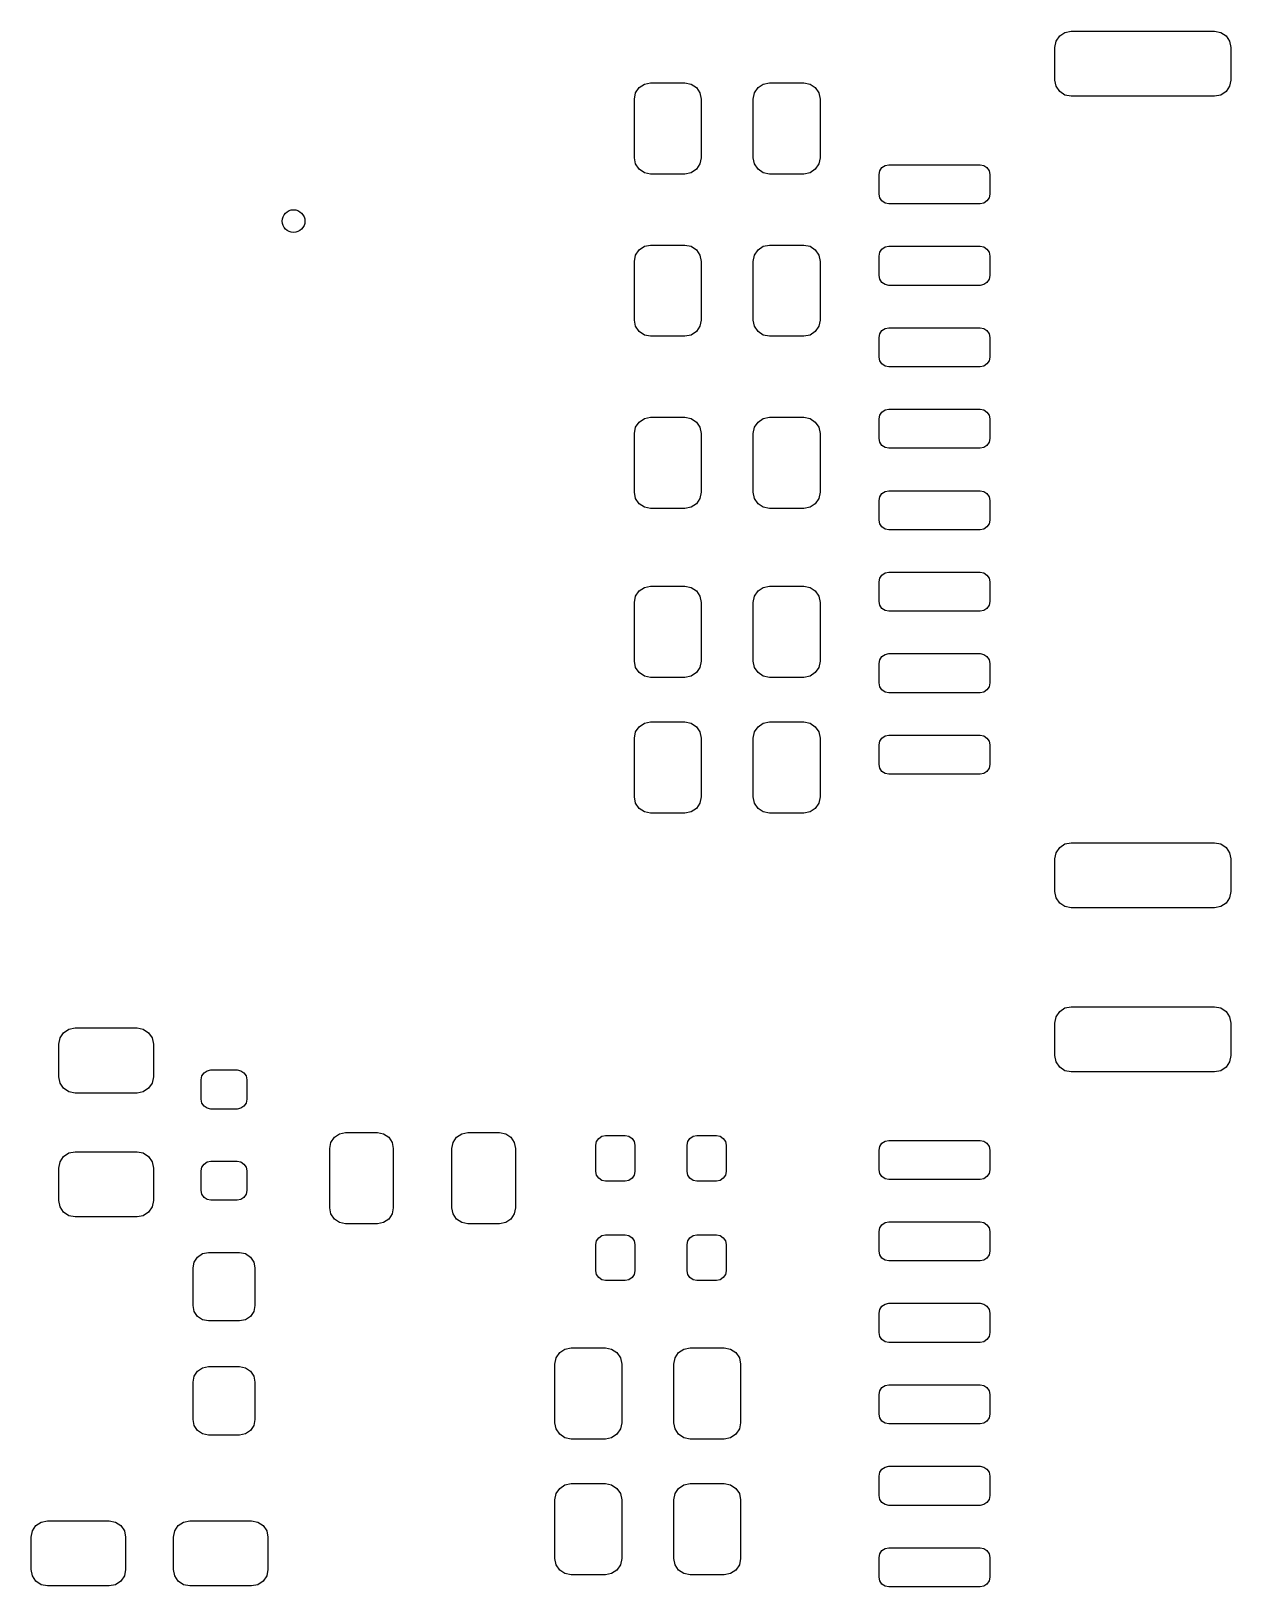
# Model space of a CAD drawing. Extents: x 3.96 to 7.45, y -4.81 to -2.98.
# Drawn here: x 6.73 to 7.455, y -3.922 to -2.983 of the extents above; entities that cross this region are included whole.
import ezdxf

# ---------------------------------------------------------------- set-up
doc = ezdxf.new("R2010")
doc.units = 0
doc.header["$MEASUREMENT"] = 0
doc.layers.add('BLACK', color=7, linetype='CONTINUOUS')

msp = doc.modelspace()

# ---------------------------------------------------------------- linework, layer by layer
at = {"layer": 'BLACK', "linetype": 'CONTINUOUS'}
for p, q in [((7.34942, -2.98883), (7.35156, -2.98564)), ((7.35156, -2.98564), (7.35475, -2.9835)), ((7.35475, -2.9835), (7.35852, -2.98275)), ((7.35852, -2.98275), (7.44513, -2.98275)), ((7.44513, -2.98275), (7.4489, -2.9835)), ((7.4489, -2.9835), (7.45209, -2.98564)), ((7.45209, -2.98564), (7.45422, -2.98883)), ((7.34867, -2.9926), (7.34942, -2.98883)), ((7.34867, -3.01228), (7.34867, -2.9926)), ((7.45422, -2.98883), (7.45497, -2.9926)), ((7.45497, -2.9926), (7.45497, -3.01228)), ((7.09746, -3.01684), (7.10065, -3.01471)), ((7.10065, -3.01471), (7.10441, -3.01396)), ((7.10441, -3.01396), (7.12508, -3.01396)), ((7.12508, -3.01396), (7.12885, -3.01471)), ((7.12885, -3.01471), (7.13204, -3.01684)), ((7.16931, -3.01684), (7.1725, -3.01471)), ((7.1725, -3.01471), (7.17627, -3.01396)), ((7.17627, -3.01396), (7.19693, -3.01396)), ((7.19693, -3.01396), (7.2007, -3.01471)), ((7.2007, -3.01471), (7.20389, -3.01684)), ((7.34942, -3.01605), (7.34867, -3.01228)), ((7.35156, -3.01924), (7.34942, -3.01605)), ((7.45422, -3.01605), (7.45209, -3.01924)), ((7.45497, -3.01228), (7.45422, -3.01605)), ((7.09457, -3.0238), (7.09532, -3.02003)), ((7.09457, -3.05923), (7.09457, -3.0238)), ((7.09532, -3.02003), (7.09746, -3.01684)), ((7.13204, -3.01684), (7.13418, -3.02003)), ((7.13418, -3.02003), (7.13493, -3.0238)), ((7.13493, -3.0238), (7.13493, -3.05923)), ((7.16642, -3.0238), (7.16717, -3.02003)), ((7.16642, -3.05923), (7.16642, -3.0238)), ((7.16717, -3.02003), (7.16931, -3.01684)), ((7.20389, -3.01684), (7.20603, -3.02003)), ((7.20603, -3.02003), (7.20678, -3.0238)), ((7.20678, -3.0238), (7.20678, -3.05923)), ((7.35475, -3.02137), (7.35156, -3.01924)), ((7.35852, -3.02212), (7.35475, -3.02137)), ((7.44513, -3.02212), (7.35852, -3.02212)), ((7.4489, -3.02137), (7.44513, -3.02212)), ((7.45209, -3.01924), (7.4489, -3.02137)), ((7.09532, -3.063), (7.09457, -3.05923)), ((7.09746, -3.06619), (7.09532, -3.063)), ((7.13418, -3.063), (7.13204, -3.06619)), ((7.13493, -3.05923), (7.13418, -3.063)), ((7.16717, -3.063), (7.16642, -3.05923)), ((7.16931, -3.06619), (7.16717, -3.063)), ((7.20603, -3.063), (7.20389, -3.06619)), ((7.20678, -3.05923), (7.20603, -3.063)), ((7.10065, -3.06833), (7.09746, -3.06619)), ((7.10441, -3.06908), (7.10065, -3.06833)), ((7.12508, -3.06908), (7.10441, -3.06908)), ((7.12885, -3.06833), (7.12508, -3.06908)), ((7.13204, -3.06619), (7.12885, -3.06833)), ((7.1725, -3.06833), (7.16931, -3.06619)), ((7.17627, -3.06908), (7.1725, -3.06833)), ((7.19693, -3.06908), (7.17627, -3.06908)), ((7.2007, -3.06833), (7.19693, -3.06908)), ((7.20389, -3.06619), (7.2007, -3.06833)), ((7.24238, -3.06937), (7.24283, -3.06711)), ((7.24238, -3.08118), (7.24238, -3.06937)), ((7.24283, -3.06711), (7.24411, -3.06519)), ((7.24411, -3.06519), (7.24602, -3.06391)), ((7.24602, -3.06391), (7.24828, -3.06346)), ((7.24828, -3.06346), (7.3034, -3.06346)), ((7.3034, -3.06346), (7.30566, -3.06391)), ((7.30566, -3.06391), (7.30758, -3.06519)), ((7.30758, -3.06519), (7.30886, -3.06711)), ((7.30886, -3.06711), (7.3093, -3.06937)), ((7.3093, -3.06937), (7.3093, -3.08118)), ((7.24283, -3.08344), (7.24238, -3.08118)), ((7.3093, -3.08118), (7.30886, -3.08344)), ((7.24411, -3.08535), (7.24283, -3.08344)), ((7.24602, -3.08663), (7.24411, -3.08535)), ((7.24828, -3.08708), (7.24602, -3.08663)), ((7.3034, -3.08708), (7.24828, -3.08708)), ((7.30566, -3.08663), (7.3034, -3.08708)), ((7.30758, -3.08535), (7.30566, -3.08663)), ((7.30886, -3.08344), (7.30758, -3.08535)), ((7.09457, -3.1218), (7.09532, -3.11803)), ((7.09532, -3.11803), (7.09746, -3.11484)), ((7.09746, -3.11484), (7.10065, -3.11271)), ((7.10065, -3.11271), (7.10441, -3.11196)), ((7.10441, -3.11196), (7.12508, -3.11196)), ((7.12508, -3.11196), (7.12885, -3.11271)), ((7.12885, -3.11271), (7.13204, -3.11484)), ((7.13204, -3.11484), (7.13418, -3.11803)), ((7.13418, -3.11803), (7.13493, -3.1218)), ((7.16642, -3.1218), (7.16717, -3.11803)), ((7.16717, -3.11803), (7.16931, -3.11484)), ((7.16931, -3.11484), (7.1725, -3.11271)), ((7.1725, -3.11271), (7.17627, -3.11196)), ((7.17627, -3.11196), (7.19693, -3.11196)), ((7.19693, -3.11196), (7.2007, -3.11271)), ((7.2007, -3.11271), (7.20389, -3.11484)), ((7.20389, -3.11484), (7.20603, -3.11803)), ((7.20603, -3.11803), (7.20678, -3.1218)), ((7.24238, -3.11858), (7.24283, -3.11632)), ((7.24238, -3.13039), (7.24238, -3.11858)), ((7.24283, -3.11632), (7.24411, -3.1144)), ((7.24411, -3.1144), (7.24602, -3.11312)), ((7.24602, -3.11312), (7.24828, -3.11267)), ((7.24828, -3.11267), (7.3034, -3.11267)), ((7.3034, -3.11267), (7.30566, -3.11312)), ((7.30566, -3.11312), (7.30758, -3.1144)), ((7.30758, -3.1144), (7.30886, -3.11632)), ((7.30886, -3.11632), (7.3093, -3.11858)), ((7.3093, -3.11858), (7.3093, -3.13039)), ((7.09457, -3.15723), (7.09457, -3.1218)), ((7.13493, -3.1218), (7.13493, -3.15723)), ((7.16642, -3.15723), (7.16642, -3.1218)), ((7.20678, -3.1218), (7.20678, -3.15723)), ((7.24283, -3.13265), (7.24238, -3.13039)), ((7.24411, -3.13457), (7.24283, -3.13265)), ((7.24602, -3.13585), (7.24411, -3.13457)), ((7.24828, -3.1363), (7.24602, -3.13585)), ((7.3034, -3.1363), (7.24828, -3.1363)), ((7.30566, -3.13585), (7.3034, -3.1363)), ((7.30758, -3.13457), (7.30566, -3.13585)), ((7.30886, -3.13265), (7.30758, -3.13457)), ((7.3093, -3.13039), (7.30886, -3.13265)), ((7.09532, -3.161), (7.09457, -3.15723)), ((7.09746, -3.16419), (7.09532, -3.161)), ((7.10065, -3.16633), (7.09746, -3.16419)), ((7.10441, -3.16708), (7.10065, -3.16633)), ((7.12885, -3.16633), (7.12508, -3.16708)), ((7.13204, -3.16419), (7.12885, -3.16633)), ((7.13418, -3.161), (7.13204, -3.16419)), ((7.13493, -3.15723), (7.13418, -3.161)), ((7.16717, -3.161), (7.16642, -3.15723)), ((7.16931, -3.16419), (7.16717, -3.161)), ((7.1725, -3.16633), (7.16931, -3.16419)), ((7.17627, -3.16708), (7.1725, -3.16633)), ((7.2007, -3.16633), (7.19693, -3.16708)), ((7.20389, -3.16419), (7.2007, -3.16633)), ((7.20603, -3.161), (7.20389, -3.16419)), ((7.20678, -3.15723), (7.20603, -3.161)), ((7.24238, -3.16779), (7.24283, -3.16553)), ((7.24283, -3.16553), (7.24411, -3.16362)), ((7.24411, -3.16362), (7.24602, -3.16234)), ((7.24602, -3.16234), (7.24828, -3.16189)), ((7.24828, -3.16189), (7.3034, -3.16189)), ((7.3034, -3.16189), (7.30566, -3.16234)), ((7.30566, -3.16234), (7.30758, -3.16362)), ((7.30758, -3.16362), (7.30886, -3.16553)), ((7.30886, -3.16553), (7.3093, -3.16779)), ((7.12508, -3.16708), (7.10441, -3.16708)), ((7.19693, -3.16708), (7.17627, -3.16708)), ((7.24238, -3.1796), (7.24238, -3.16779)), ((7.3093, -3.16779), (7.3093, -3.1796)), ((7.24283, -3.18186), (7.24238, -3.1796)), ((7.24411, -3.18378), (7.24283, -3.18186)), ((7.24602, -3.18506), (7.24411, -3.18378)), ((7.24828, -3.18551), (7.24602, -3.18506)), ((7.30566, -3.18506), (7.3034, -3.18551)), ((7.30758, -3.18378), (7.30566, -3.18506)), ((7.30886, -3.18186), (7.30758, -3.18378)), ((7.3093, -3.1796), (7.30886, -3.18186)), ((7.3034, -3.18551), (7.24828, -3.18551)), ((7.24283, -3.21475), (7.24411, -3.21283)), ((7.24411, -3.21283), (7.24602, -3.21155)), ((7.24602, -3.21155), (7.24828, -3.2111)), ((7.24828, -3.2111), (7.3034, -3.2111)), ((7.3034, -3.2111), (7.30566, -3.21155)), ((7.30566, -3.21155), (7.30758, -3.21283)), ((7.30758, -3.21283), (7.30886, -3.21475)), ((7.09457, -3.2258), (7.09532, -3.22203)), ((7.09532, -3.22203), (7.09746, -3.21884)), ((7.09746, -3.21884), (7.10065, -3.21671)), ((7.10065, -3.21671), (7.10441, -3.21596)), ((7.10441, -3.21596), (7.12508, -3.21596)), ((7.12508, -3.21596), (7.12885, -3.21671)), ((7.12885, -3.21671), (7.13204, -3.21884)), ((7.13204, -3.21884), (7.13418, -3.22203)), ((7.13418, -3.22203), (7.13493, -3.2258)), ((7.16642, -3.2258), (7.16717, -3.22203)), ((7.16717, -3.22203), (7.16931, -3.21884)), ((7.16931, -3.21884), (7.1725, -3.21671)), ((7.1725, -3.21671), (7.17627, -3.21596)), ((7.17627, -3.21596), (7.19693, -3.21596)), ((7.19693, -3.21596), (7.2007, -3.21671)), ((7.2007, -3.21671), (7.20389, -3.21884)), ((7.20389, -3.21884), (7.20603, -3.22203)), ((7.20603, -3.22203), (7.20678, -3.2258)), ((7.24238, -3.217), (7.24283, -3.21475)), ((7.24238, -3.22882), (7.24238, -3.217)), ((7.30886, -3.21475), (7.3093, -3.217)), ((7.3093, -3.217), (7.3093, -3.22882)), ((7.09457, -3.26123), (7.09457, -3.2258)), ((7.13493, -3.2258), (7.13493, -3.26123)), ((7.16642, -3.26123), (7.16642, -3.2258)), ((7.20678, -3.2258), (7.20678, -3.26123)), ((7.24283, -3.23108), (7.24238, -3.22882)), ((7.24411, -3.23299), (7.24283, -3.23108)), ((7.30886, -3.23108), (7.30758, -3.23299)), ((7.3093, -3.22882), (7.30886, -3.23108)), ((7.24602, -3.23427), (7.24411, -3.23299)), ((7.24828, -3.23472), (7.24602, -3.23427)), ((7.3034, -3.23472), (7.24828, -3.23472)), ((7.30566, -3.23427), (7.3034, -3.23472)), ((7.30758, -3.23299), (7.30566, -3.23427)), ((7.24602, -3.26076), (7.24828, -3.26031)), ((7.24828, -3.26031), (7.3034, -3.26031)), ((7.3034, -3.26031), (7.30566, -3.26076)), ((7.09532, -3.265), (7.09457, -3.26123)), ((7.09746, -3.26819), (7.09532, -3.265)), ((7.10065, -3.27033), (7.09746, -3.26819)), ((7.13204, -3.26819), (7.12885, -3.27033)), ((7.13418, -3.265), (7.13204, -3.26819)), ((7.13493, -3.26123), (7.13418, -3.265)), ((7.16717, -3.265), (7.16642, -3.26123)), ((7.16931, -3.26819), (7.16717, -3.265)), ((7.1725, -3.27033), (7.16931, -3.26819)), ((7.20389, -3.26819), (7.2007, -3.27033)), ((7.20603, -3.265), (7.20389, -3.26819)), ((7.20678, -3.26123), (7.20603, -3.265)), ((7.24238, -3.26622), (7.24283, -3.26396)), ((7.24238, -3.27803), (7.24238, -3.26622)), ((7.24283, -3.26396), (7.24411, -3.26204)), ((7.24411, -3.26204), (7.24602, -3.26076)), ((7.30566, -3.26076), (7.30758, -3.26204)), ((7.30758, -3.26204), (7.30886, -3.26396)), ((7.30886, -3.26396), (7.3093, -3.26622)), ((7.3093, -3.26622), (7.3093, -3.27803)), ((7.10441, -3.27108), (7.10065, -3.27033)), ((7.12508, -3.27108), (7.10441, -3.27108)), ((7.12885, -3.27033), (7.12508, -3.27108)), ((7.17627, -3.27108), (7.1725, -3.27033)), ((7.19693, -3.27108), (7.17627, -3.27108)), ((7.2007, -3.27033), (7.19693, -3.27108)), ((7.24283, -3.28029), (7.24238, -3.27803)), ((7.3093, -3.27803), (7.30886, -3.28029)), ((7.24411, -3.2822), (7.24283, -3.28029)), ((7.24602, -3.28348), (7.24411, -3.2822)), ((7.24828, -3.28393), (7.24602, -3.28348)), ((7.3034, -3.28393), (7.24828, -3.28393)), ((7.30566, -3.28348), (7.3034, -3.28393)), ((7.30758, -3.2822), (7.30566, -3.28348)), ((7.30886, -3.28029), (7.30758, -3.2822)), ((7.24238, -3.31543), (7.24283, -3.31317)), ((7.24238, -3.32724), (7.24238, -3.31543)), ((7.24283, -3.31317), (7.24411, -3.31125)), ((7.24411, -3.31125), (7.24602, -3.30997)), ((7.24602, -3.30997), (7.24828, -3.30952)), ((7.24828, -3.30952), (7.3034, -3.30952)), ((7.3034, -3.30952), (7.30566, -3.30997)), ((7.30566, -3.30997), (7.30758, -3.31125)), ((7.30758, -3.31125), (7.30886, -3.31317)), ((7.30886, -3.31317), (7.3093, -3.31543)), ((7.3093, -3.31543), (7.3093, -3.32724)), ((7.09457, -3.3278), (7.09532, -3.32403)), ((7.09532, -3.32403), (7.09746, -3.32084)), ((7.09746, -3.32084), (7.10065, -3.31871)), ((7.10065, -3.31871), (7.10441, -3.31796)), ((7.10441, -3.31796), (7.12508, -3.31796)), ((7.12508, -3.31796), (7.12885, -3.31871)), ((7.12885, -3.31871), (7.13204, -3.32084)), ((7.13204, -3.32084), (7.13418, -3.32403)), ((7.13418, -3.32403), (7.13493, -3.3278)), ((7.16642, -3.3278), (7.16717, -3.32403)), ((7.16717, -3.32403), (7.16931, -3.32084)), ((7.16931, -3.32084), (7.1725, -3.31871)), ((7.1725, -3.31871), (7.17627, -3.31796)), ((7.17627, -3.31796), (7.19693, -3.31796)), ((7.19693, -3.31796), (7.2007, -3.31871)), ((7.2007, -3.31871), (7.20389, -3.32084)), ((7.20389, -3.32084), (7.20603, -3.32403)), ((7.20603, -3.32403), (7.20678, -3.3278)), ((7.09457, -3.36323), (7.09457, -3.3278)), ((7.13493, -3.3278), (7.13493, -3.36323)), ((7.16642, -3.36323), (7.16642, -3.3278)), ((7.20678, -3.3278), (7.20678, -3.36323)), ((7.24283, -3.3295), (7.24238, -3.32724)), ((7.24411, -3.33142), (7.24283, -3.3295)), ((7.24602, -3.3327), (7.24411, -3.33142)), ((7.24828, -3.33315), (7.24602, -3.3327)), ((7.3034, -3.33315), (7.24828, -3.33315)), ((7.30566, -3.3327), (7.3034, -3.33315)), ((7.30758, -3.33142), (7.30566, -3.3327)), ((7.30886, -3.3295), (7.30758, -3.33142)), ((7.3093, -3.32724), (7.30886, -3.3295)), ((7.09532, -3.367), (7.09457, -3.36323)), ((7.13493, -3.36323), (7.13418, -3.367)), ((7.16717, -3.367), (7.16642, -3.36323)), ((7.20678, -3.36323), (7.20603, -3.367)), ((7.24238, -3.36464), (7.24283, -3.36238)), ((7.24283, -3.36238), (7.24411, -3.36047)), ((7.24411, -3.36047), (7.24602, -3.35919)), ((7.24602, -3.35919), (7.24828, -3.35874)), ((7.24828, -3.35874), (7.3034, -3.35874)), ((7.3034, -3.35874), (7.30566, -3.35919)), ((7.30566, -3.35919), (7.30758, -3.36047)), ((7.30758, -3.36047), (7.30886, -3.36238)), ((7.30886, -3.36238), (7.3093, -3.36464)), ((7.09746, -3.37019), (7.09532, -3.367)), ((7.10065, -3.37233), (7.09746, -3.37019)), ((7.10441, -3.37308), (7.10065, -3.37233)), ((7.12508, -3.37308), (7.10441, -3.37308)), ((7.12885, -3.37233), (7.12508, -3.37308)), ((7.13204, -3.37019), (7.12885, -3.37233)), ((7.13418, -3.367), (7.13204, -3.37019)), ((7.16931, -3.37019), (7.16717, -3.367)), ((7.1725, -3.37233), (7.16931, -3.37019)), ((7.17627, -3.37308), (7.1725, -3.37233)), ((7.19693, -3.37308), (7.17627, -3.37308)), ((7.2007, -3.37233), (7.19693, -3.37308)), ((7.20389, -3.37019), (7.2007, -3.37233)), ((7.20603, -3.367), (7.20389, -3.37019)), ((7.24238, -3.37645), (7.24238, -3.36464)), ((7.3093, -3.36464), (7.3093, -3.37645)), ((7.24283, -3.37871), (7.24238, -3.37645)), ((7.24411, -3.38063), (7.24283, -3.37871)), ((7.24602, -3.38191), (7.24411, -3.38063)), ((7.24828, -3.38236), (7.24602, -3.38191)), ((7.3034, -3.38236), (7.24828, -3.38236)), ((7.30566, -3.38191), (7.3034, -3.38236)), ((7.30758, -3.38063), (7.30566, -3.38191)), ((7.30886, -3.37871), (7.30758, -3.38063)), ((7.3093, -3.37645), (7.30886, -3.37871)), ((7.09746, -3.40284), (7.10065, -3.40071)), ((7.10065, -3.40071), (7.10441, -3.39996)), ((7.10441, -3.39996), (7.12508, -3.39996)), ((7.12508, -3.39996), (7.12885, -3.40071)), ((7.12885, -3.40071), (7.13204, -3.40284)), ((7.16931, -3.40284), (7.1725, -3.40071)), ((7.1725, -3.40071), (7.17627, -3.39996)), ((7.17627, -3.39996), (7.19693, -3.39996)), ((7.19693, -3.39996), (7.2007, -3.40071)), ((7.2007, -3.40071), (7.20389, -3.40284)), ((7.09457, -3.4098), (7.09532, -3.40603)), ((7.09457, -3.44523), (7.09457, -3.4098)), ((7.09532, -3.40603), (7.09746, -3.40284)), ((7.13204, -3.40284), (7.13418, -3.40603)), ((7.13418, -3.40603), (7.13493, -3.4098)), ((7.13493, -3.4098), (7.13493, -3.44523)), ((7.16642, -3.4098), (7.16717, -3.40603)), ((7.16642, -3.44523), (7.16642, -3.4098)), ((7.16717, -3.40603), (7.16931, -3.40284)), ((7.20389, -3.40284), (7.20603, -3.40603)), ((7.20603, -3.40603), (7.20678, -3.4098)), ((7.20678, -3.4098), (7.20678, -3.44523)), ((7.24283, -3.4116), (7.24411, -3.40968)), ((7.24411, -3.40968), (7.24602, -3.4084)), ((7.24602, -3.4084), (7.24828, -3.40795)), ((7.24828, -3.40795), (7.3034, -3.40795)), ((7.3034, -3.40795), (7.30566, -3.4084)), ((7.30566, -3.4084), (7.30758, -3.40968)), ((7.30758, -3.40968), (7.30886, -3.4116)), ((7.24238, -3.41386), (7.24283, -3.4116)), ((7.24238, -3.42567), (7.24238, -3.41386)), ((7.30886, -3.4116), (7.3093, -3.41386)), ((7.3093, -3.41386), (7.3093, -3.42567)), ((7.24283, -3.42793), (7.24238, -3.42567)), ((7.24411, -3.42984), (7.24283, -3.42793)), ((7.30886, -3.42793), (7.30758, -3.42984)), ((7.3093, -3.42567), (7.30886, -3.42793)), ((7.24602, -3.43112), (7.24411, -3.42984)), ((7.24828, -3.43157), (7.24602, -3.43112)), ((7.3034, -3.43157), (7.24828, -3.43157)), ((7.30566, -3.43112), (7.3034, -3.43157)), ((7.30758, -3.42984), (7.30566, -3.43112)), ((7.09532, -3.449), (7.09457, -3.44523)), ((7.13493, -3.44523), (7.13418, -3.449)), ((7.16717, -3.449), (7.16642, -3.44523)), ((7.20678, -3.44523), (7.20603, -3.449)), ((7.09746, -3.45219), (7.09532, -3.449)), ((7.10065, -3.45433), (7.09746, -3.45219)), ((7.10441, -3.45508), (7.10065, -3.45433)), ((7.12508, -3.45508), (7.10441, -3.45508)), ((7.12885, -3.45433), (7.12508, -3.45508)), ((7.13204, -3.45219), (7.12885, -3.45433)), ((7.13418, -3.449), (7.13204, -3.45219)), ((7.16931, -3.45219), (7.16717, -3.449)), ((7.1725, -3.45433), (7.16931, -3.45219)), ((7.17627, -3.45508), (7.1725, -3.45433)), ((7.19693, -3.45508), (7.17627, -3.45508)), ((7.2007, -3.45433), (7.19693, -3.45508)), ((7.20389, -3.45219), (7.2007, -3.45433)), ((7.20603, -3.449), (7.20389, -3.45219)), ((7.34942, -3.47899), (7.35156, -3.47579)), ((7.35156, -3.47579), (7.35475, -3.47366)), ((7.35475, -3.47366), (7.35852, -3.47291)), ((7.35852, -3.47291), (7.44513, -3.47291)), ((7.44513, -3.47291), (7.4489, -3.47366)), ((7.4489, -3.47366), (7.45209, -3.47579)), ((7.45209, -3.47579), (7.45422, -3.47899)), ((7.34867, -3.48275), (7.34942, -3.47899)), ((7.34867, -3.50244), (7.34867, -3.48275)), ((7.45422, -3.47899), (7.45497, -3.48275)), ((7.45497, -3.48275), (7.45497, -3.50244)), ((7.34942, -3.5062), (7.34867, -3.50244)), ((7.45497, -3.50244), (7.45422, -3.5062)), ((7.35156, -3.5094), (7.34942, -3.5062)), ((7.35475, -3.51153), (7.35156, -3.5094)), ((7.35852, -3.51228), (7.35475, -3.51153)), ((7.44513, -3.51228), (7.35852, -3.51228)), ((7.4489, -3.51153), (7.44513, -3.51228)), ((7.45209, -3.5094), (7.4489, -3.51153)), ((7.45422, -3.5062), (7.45209, -3.5094)), ((7.34867, -3.58181), (7.34942, -3.57804)), ((7.34942, -3.57804), (7.35156, -3.57485)), ((7.35156, -3.57485), (7.35475, -3.57271)), ((7.35475, -3.57271), (7.35852, -3.57197)), ((7.35852, -3.57197), (7.44513, -3.57197)), ((7.44513, -3.57197), (7.4489, -3.57271)), ((7.4489, -3.57271), (7.45209, -3.57485)), ((7.45209, -3.57485), (7.45422, -3.57804)), ((7.45422, -3.57804), (7.45497, -3.58181)), ((6.74765, -3.59084), (6.74979, -3.58764)), ((6.74979, -3.58764), (6.75298, -3.58551)), ((6.75298, -3.58551), (6.75675, -3.58476)), ((6.75675, -3.58476), (6.79415, -3.58476)), ((6.79415, -3.58476), (6.79791, -3.58551)), ((6.79791, -3.58551), (6.80111, -3.58764)), ((6.80111, -3.58764), (6.80324, -3.59084)), ((7.34867, -3.60149), (7.34867, -3.58181)), ((7.45497, -3.58181), (7.45497, -3.60149)), ((6.7469, -3.5946), (6.74765, -3.59084)), ((6.7469, -3.61429), (6.7469, -3.5946)), ((6.80324, -3.59084), (6.80399, -3.5946)), ((6.80399, -3.5946), (6.80399, -3.61429)), ((7.34942, -3.60526), (7.34867, -3.60149)), ((7.35156, -3.60845), (7.34942, -3.60526)), ((7.45422, -3.60526), (7.45209, -3.60845)), ((7.45497, -3.60149), (7.45422, -3.60526)), ((6.74765, -3.61806), (6.7469, -3.61429)), ((6.80399, -3.61429), (6.80324, -3.61806)), ((6.8329, -3.61605), (6.83334, -3.61379)), ((6.8329, -3.62786), (6.8329, -3.61605)), ((6.83334, -3.61379), (6.83462, -3.61188)), ((6.83462, -3.61188), (6.83654, -3.6106)), ((6.83654, -3.6106), (6.8388, -3.61015)), ((6.8388, -3.61015), (6.85455, -3.61015)), ((6.85455, -3.61015), (6.85681, -3.6106)), ((6.85681, -3.6106), (6.85872, -3.61188)), ((6.85872, -3.61188), (6.86, -3.61379)), ((6.86, -3.61379), (6.86045, -3.61605)), ((6.86045, -3.61605), (6.86045, -3.62786)), ((7.35475, -3.61059), (7.35156, -3.60845)), ((7.35852, -3.61134), (7.35475, -3.61059)), ((7.44513, -3.61134), (7.35852, -3.61134)), ((7.4489, -3.61059), (7.44513, -3.61134)), ((7.45209, -3.60845), (7.4489, -3.61059)), ((6.74979, -3.62125), (6.74765, -3.61806)), ((6.75298, -3.62338), (6.74979, -3.62125)), ((6.75675, -3.62413), (6.75298, -3.62338)), ((6.79415, -3.62413), (6.75675, -3.62413)), ((6.79791, -3.62338), (6.79415, -3.62413)), ((6.80111, -3.62125), (6.79791, -3.62338)), ((6.80324, -3.61806), (6.80111, -3.62125)), ((6.83334, -3.63012), (6.8329, -3.62786)), ((6.83462, -3.63204), (6.83334, -3.63012)), ((6.83654, -3.63332), (6.83462, -3.63204)), ((6.8388, -3.63377), (6.83654, -3.63332)), ((6.85455, -3.63377), (6.8388, -3.63377)), ((6.85681, -3.63332), (6.85455, -3.63377)), ((6.85872, -3.63204), (6.85681, -3.63332)), ((6.86, -3.63012), (6.85872, -3.63204)), ((6.86045, -3.62786), (6.86, -3.63012)), ((6.91057, -3.65755), (6.9113, -3.65388)), ((6.9113, -3.65388), (6.91338, -3.65077)), ((6.91338, -3.65077), (6.9165, -3.64869)), ((6.9165, -3.64869), (6.92017, -3.64796)), ((6.92017, -3.64796), (6.93936, -3.64796)), ((6.93936, -3.64796), (6.94303, -3.64869)), ((6.94303, -3.64869), (6.94615, -3.65077)), ((6.94615, -3.65077), (6.94823, -3.65388)), ((6.94823, -3.65388), (6.94896, -3.65755)), ((6.98439, -3.65755), (6.98512, -3.65388)), ((6.98512, -3.65388), (6.9872, -3.65077)), ((6.9872, -3.65077), (6.99032, -3.64869)), ((6.99032, -3.64869), (6.99399, -3.64796)), ((6.99399, -3.64796), (7.01318, -3.64796)), ((7.01318, -3.64796), (7.01685, -3.64869)), ((7.01685, -3.64869), (7.01997, -3.65077)), ((7.01997, -3.65077), (7.02205, -3.65388)), ((7.02205, -3.65388), (7.02278, -3.65755)), ((7.0713, -3.65564), (7.07175, -3.65338)), ((7.07175, -3.65338), (7.07303, -3.65147)), ((7.07303, -3.65147), (7.07495, -3.65019)), ((7.07495, -3.65019), (7.07721, -3.64974)), ((7.07721, -3.64974), (7.08902, -3.64974)), ((7.08902, -3.64974), (7.09128, -3.65019)), ((7.09128, -3.65019), (7.0932, -3.65147)), ((7.0932, -3.65147), (7.09448, -3.65338)), ((7.09448, -3.65338), (7.09493, -3.65564)), ((7.12642, -3.65564), (7.12687, -3.65338)), ((7.12687, -3.65338), (7.12815, -3.65147)), ((7.12815, -3.65147), (7.13007, -3.65019)), ((7.13007, -3.65019), (7.13233, -3.64974)), ((7.13233, -3.64974), (7.14414, -3.64974)), ((7.14414, -3.64974), (7.1464, -3.65019)), ((7.1464, -3.65019), (7.14832, -3.65147)), ((7.14832, -3.65147), (7.1496, -3.65338)), ((7.1496, -3.65338), (7.15004, -3.65564)), ((7.24283, -3.65632), (7.24411, -3.6544)), ((7.24411, -3.6544), (7.24602, -3.65312)), ((7.24602, -3.65312), (7.24828, -3.65267)), ((7.24828, -3.65267), (7.3034, -3.65267)), ((7.3034, -3.65267), (7.30566, -3.65312)), ((7.30566, -3.65312), (7.30758, -3.6544)), ((7.30758, -3.6544), (7.30886, -3.65632)), ((6.74765, -3.66564), (6.74979, -3.66245)), ((6.74979, -3.66245), (6.75298, -3.66031)), ((6.75298, -3.66031), (6.75675, -3.65956)), ((6.75675, -3.65956), (6.79415, -3.65956)), ((6.79415, -3.65956), (6.79791, -3.66031)), ((6.79791, -3.66031), (6.80111, -3.66245)), ((6.80111, -3.66245), (6.80324, -3.66564)), ((6.91057, -3.69348), (6.91057, -3.65755)), ((6.94896, -3.65755), (6.94896, -3.69348)), ((6.98439, -3.69348), (6.98439, -3.65755)), ((7.02278, -3.65755), (7.02278, -3.69348)), ((7.0713, -3.67139), (7.0713, -3.65564)), ((7.09493, -3.65564), (7.09493, -3.67139)), ((7.12642, -3.67139), (7.12642, -3.65564)), ((7.15004, -3.65564), (7.15004, -3.67139)), ((7.24238, -3.65858), (7.24283, -3.65632)), ((7.24238, -3.67039), (7.24238, -3.65858)), ((7.30886, -3.65632), (7.3093, -3.65858)), ((7.3093, -3.65858), (7.3093, -3.67039)), ((6.7469, -3.66941), (6.74765, -3.66564)), ((6.7469, -3.68909), (6.7469, -3.66941)), ((6.80324, -3.66564), (6.80399, -3.66941)), ((6.80399, -3.66941), (6.80399, -3.68909)), ((6.8329, -3.67117), (6.83334, -3.66891)), ((6.8329, -3.68298), (6.8329, -3.67117)), ((6.83334, -3.66891), (6.83462, -3.66699)), ((6.83462, -3.66699), (6.83654, -3.66571)), ((6.83654, -3.66571), (6.8388, -3.66526)), ((6.8388, -3.66526), (6.85455, -3.66526)), ((6.85455, -3.66526), (6.85681, -3.66571)), ((6.85681, -3.66571), (6.85872, -3.66699)), ((6.85872, -3.66699), (6.86, -3.66891)), ((6.86, -3.66891), (6.86045, -3.67117)), ((6.86045, -3.67117), (6.86045, -3.68298)), ((7.07175, -3.67365), (7.0713, -3.67139)), ((7.07303, -3.67557), (7.07175, -3.67365)), ((7.09448, -3.67365), (7.0932, -3.67557)), ((7.09493, -3.67139), (7.09448, -3.67365)), ((7.12687, -3.67365), (7.12642, -3.67139)), ((7.12815, -3.67557), (7.12687, -3.67365)), ((7.1496, -3.67365), (7.14832, -3.67557)), ((7.15004, -3.67139), (7.1496, -3.67365)), ((7.24283, -3.67265), (7.24238, -3.67039)), ((7.24411, -3.67457), (7.24283, -3.67265)), ((7.30886, -3.67265), (7.30758, -3.67457)), ((7.3093, -3.67039), (7.30886, -3.67265)), ((6.83334, -3.68524), (6.8329, -3.68298)), ((6.86045, -3.68298), (6.86, -3.68524)), ((7.07495, -3.67685), (7.07303, -3.67557)), ((7.07721, -3.6773), (7.07495, -3.67685)), ((7.08902, -3.6773), (7.07721, -3.6773)), ((7.09128, -3.67685), (7.08902, -3.6773)), ((7.0932, -3.67557), (7.09128, -3.67685)), ((7.13007, -3.67685), (7.12815, -3.67557)), ((7.13233, -3.6773), (7.13007, -3.67685)), ((7.14414, -3.6773), (7.13233, -3.6773)), ((7.1464, -3.67685), (7.14414, -3.6773)), ((7.14832, -3.67557), (7.1464, -3.67685)), ((7.24602, -3.67585), (7.24411, -3.67457)), ((7.24828, -3.6763), (7.24602, -3.67585)), ((7.3034, -3.6763), (7.24828, -3.6763)), ((7.30566, -3.67585), (7.3034, -3.6763)), ((7.30758, -3.67457), (7.30566, -3.67585)), ((6.74765, -3.69286), (6.7469, -3.68909)), ((6.80399, -3.68909), (6.80324, -3.69286)), ((6.83462, -3.68716), (6.83334, -3.68524)), ((6.83654, -3.68844), (6.83462, -3.68716)), ((6.8388, -3.68889), (6.83654, -3.68844)), ((6.85455, -3.68889), (6.8388, -3.68889)), ((6.85681, -3.68844), (6.85455, -3.68889)), ((6.85872, -3.68716), (6.85681, -3.68844)), ((6.86, -3.68524), (6.85872, -3.68716)), ((6.74979, -3.69605), (6.74765, -3.69286)), ((6.75298, -3.69818), (6.74979, -3.69605)), ((6.75675, -3.69893), (6.75298, -3.69818)), ((6.79415, -3.69893), (6.75675, -3.69893)), ((6.79791, -3.69818), (6.79415, -3.69893)), ((6.80111, -3.69605), (6.79791, -3.69818)), ((6.80324, -3.69286), (6.80111, -3.69605)), ((6.9113, -3.69715), (6.91057, -3.69348)), ((6.91338, -3.70027), (6.9113, -3.69715)), ((6.9165, -3.70235), (6.91338, -3.70027)), ((6.94615, -3.70027), (6.94303, -3.70235)), ((6.94823, -3.69715), (6.94615, -3.70027)), ((6.94896, -3.69348), (6.94823, -3.69715)), ((6.98512, -3.69715), (6.98439, -3.69348)), ((6.9872, -3.70027), (6.98512, -3.69715)), ((6.99032, -3.70235), (6.9872, -3.70027)), ((7.01997, -3.70027), (7.01685, -3.70235)), ((7.02205, -3.69715), (7.01997, -3.70027)), ((7.02278, -3.69348), (7.02205, -3.69715)), ((7.24602, -3.70234), (7.24828, -3.70189)), ((7.24828, -3.70189), (7.3034, -3.70189)), ((7.3034, -3.70189), (7.30566, -3.70234)), ((6.92017, -3.70308), (6.9165, -3.70235)), ((6.93936, -3.70308), (6.92017, -3.70308)), ((6.94303, -3.70235), (6.93936, -3.70308)), ((6.99399, -3.70308), (6.99032, -3.70235)), ((7.01318, -3.70308), (6.99399, -3.70308)), ((7.01685, -3.70235), (7.01318, -3.70308)), ((7.07303, -3.71147), (7.07495, -3.71019)), ((7.07495, -3.71019), (7.07721, -3.70974)), ((7.07721, -3.70974), (7.08902, -3.70974)), ((7.08902, -3.70974), (7.09128, -3.71019)), ((7.09128, -3.71019), (7.0932, -3.71147)), ((7.12815, -3.71147), (7.13007, -3.71019)), ((7.13007, -3.71019), (7.13233, -3.70974)), ((7.13233, -3.70974), (7.14414, -3.70974)), ((7.14414, -3.70974), (7.1464, -3.71019)), ((7.1464, -3.71019), (7.14832, -3.71147)), ((7.24238, -3.70779), (7.24283, -3.70553)), ((7.24238, -3.7196), (7.24238, -3.70779)), ((7.24283, -3.70553), (7.24411, -3.70362)), ((7.24411, -3.70362), (7.24602, -3.70234)), ((7.30566, -3.70234), (7.30758, -3.70362)), ((7.30758, -3.70362), (7.30886, -3.70553)), ((7.30886, -3.70553), (7.3093, -3.70779)), ((7.3093, -3.70779), (7.3093, -3.7196)), ((6.83375, -3.72111), (6.83732, -3.7204)), ((6.83732, -3.7204), (6.85603, -3.7204)), ((6.85603, -3.7204), (6.8596, -3.72111)), ((7.0713, -3.71564), (7.07175, -3.71338)), ((7.0713, -3.73139), (7.0713, -3.71564)), ((7.07175, -3.71338), (7.07303, -3.71147)), ((7.0932, -3.71147), (7.09448, -3.71338)), ((7.09448, -3.71338), (7.09493, -3.71564)), ((7.09493, -3.71564), (7.09493, -3.73139)), ((7.12642, -3.71564), (7.12687, -3.71338)), ((7.12642, -3.73139), (7.12642, -3.71564)), ((7.12687, -3.71338), (7.12815, -3.71147)), ((7.14832, -3.71147), (7.1496, -3.71338)), ((7.1496, -3.71338), (7.15004, -3.71564)), ((7.15004, -3.71564), (7.15004, -3.73139)), ((7.24283, -3.72186), (7.24238, -3.7196)), ((7.3093, -3.7196), (7.30886, -3.72186)), ((6.82797, -3.72975), (6.82869, -3.72617)), ((6.82797, -3.75239), (6.82797, -3.72975)), ((6.82869, -3.72617), (6.83071, -3.72314)), ((6.83071, -3.72314), (6.83375, -3.72111)), ((6.8596, -3.72111), (6.86264, -3.72314)), ((6.86264, -3.72314), (6.86466, -3.72617)), ((6.86466, -3.72617), (6.86538, -3.72975)), ((6.86538, -3.72975), (6.86538, -3.75239)), ((7.24411, -3.72378), (7.24283, -3.72186)), ((7.24602, -3.72506), (7.24411, -3.72378)), ((7.24828, -3.72551), (7.24602, -3.72506)), ((7.3034, -3.72551), (7.24828, -3.72551)), ((7.30566, -3.72506), (7.3034, -3.72551)), ((7.30758, -3.72378), (7.30566, -3.72506)), ((7.30886, -3.72186), (7.30758, -3.72378)), ((7.07175, -3.73365), (7.0713, -3.73139)), ((7.07303, -3.73557), (7.07175, -3.73365)), ((7.07495, -3.73685), (7.07303, -3.73557)), ((7.07721, -3.7373), (7.07495, -3.73685)), ((7.08902, -3.7373), (7.07721, -3.7373)), ((7.09128, -3.73685), (7.08902, -3.7373)), ((7.0932, -3.73557), (7.09128, -3.73685)), ((7.09448, -3.73365), (7.0932, -3.73557)), ((7.09493, -3.73139), (7.09448, -3.73365)), ((7.12687, -3.73365), (7.12642, -3.73139)), ((7.12815, -3.73557), (7.12687, -3.73365)), ((7.13007, -3.73685), (7.12815, -3.73557)), ((7.13233, -3.7373), (7.13007, -3.73685)), ((7.14414, -3.7373), (7.13233, -3.7373)), ((7.1464, -3.73685), (7.14414, -3.7373)), ((7.14832, -3.73557), (7.1464, -3.73685)), ((7.1496, -3.73365), (7.14832, -3.73557)), ((7.15004, -3.73139), (7.1496, -3.73365)), ((6.82869, -3.75597), (6.82797, -3.75239)), ((6.83071, -3.759), (6.82869, -3.75597)), ((6.86466, -3.75597), (6.86264, -3.759)), ((6.86538, -3.75239), (6.86466, -3.75597)), ((7.24238, -3.757), (7.24283, -3.75475)), ((7.24238, -3.76882), (7.24238, -3.757)), ((7.24283, -3.75475), (7.24411, -3.75283)), ((7.24411, -3.75283), (7.24602, -3.75155)), ((7.24602, -3.75155), (7.24828, -3.7511)), ((7.24828, -3.7511), (7.3034, -3.7511)), ((7.3034, -3.7511), (7.30566, -3.75155)), ((7.30566, -3.75155), (7.30758, -3.75283)), ((7.30758, -3.75283), (7.30886, -3.75475)), ((7.30886, -3.75475), (7.3093, -3.757)), ((7.3093, -3.757), (7.3093, -3.76882)), ((6.83375, -3.76103), (6.83071, -3.759)), ((6.83732, -3.76174), (6.83375, -3.76103)), ((6.85603, -3.76174), (6.83732, -3.76174)), ((6.8596, -3.76103), (6.85603, -3.76174)), ((6.86264, -3.759), (6.8596, -3.76103)), ((7.24283, -3.77108), (7.24238, -3.76882)), ((7.24411, -3.77299), (7.24283, -3.77108)), ((7.24602, -3.77427), (7.24411, -3.77299)), ((7.24828, -3.77472), (7.24602, -3.77427)), ((7.3034, -3.77472), (7.24828, -3.77472)), ((7.30566, -3.77427), (7.3034, -3.77472)), ((7.30758, -3.77299), (7.30566, -3.77427)), ((7.30886, -3.77108), (7.30758, -3.77299)), ((7.3093, -3.76882), (7.30886, -3.77108)), ((7.04657, -3.7878), (7.04732, -3.78403)), ((7.04732, -3.78403), (7.04946, -3.78084)), ((7.04946, -3.78084), (7.05265, -3.77871)), ((7.05265, -3.77871), (7.05641, -3.77796)), ((7.05641, -3.77796), (7.07708, -3.77796)), ((7.07708, -3.77796), (7.08085, -3.77871)), ((7.08085, -3.77871), (7.08404, -3.78084)), ((7.08404, -3.78084), (7.08618, -3.78403)), ((7.08618, -3.78403), (7.08693, -3.7878)), ((7.11842, -3.7878), (7.11917, -3.78403)), ((7.11917, -3.78403), (7.12131, -3.78084)), ((7.12131, -3.78084), (7.1245, -3.77871)), ((7.1245, -3.77871), (7.12827, -3.77796)), ((7.12827, -3.77796), (7.14893, -3.77796)), ((7.14893, -3.77796), (7.1527, -3.77871)), ((7.1527, -3.77871), (7.15589, -3.78084)), ((7.15589, -3.78084), (7.15803, -3.78403)), ((7.15803, -3.78403), (7.15878, -3.7878)), ((6.82797, -3.79865), (6.82869, -3.79507)), ((6.82869, -3.79507), (6.83071, -3.79203)), ((6.83071, -3.79203), (6.83375, -3.79001)), ((6.83375, -3.79001), (6.83732, -3.7893)), ((6.83732, -3.7893), (6.85603, -3.7893)), ((6.85603, -3.7893), (6.8596, -3.79001)), ((6.8596, -3.79001), (6.86264, -3.79203)), ((6.86264, -3.79203), (6.86466, -3.79507)), ((6.86466, -3.79507), (6.86538, -3.79865)), ((7.04657, -3.82323), (7.04657, -3.7878)), ((7.08693, -3.7878), (7.08693, -3.82323)), ((7.11842, -3.82323), (7.11842, -3.7878)), ((7.15878, -3.7878), (7.15878, -3.82323)), ((6.82797, -3.82128), (6.82797, -3.79865)), ((6.86538, -3.79865), (6.86538, -3.82128)), ((7.24238, -3.80622), (7.24283, -3.80396)), ((7.24283, -3.80396), (7.24411, -3.80204)), ((7.24411, -3.80204), (7.24602, -3.80076)), ((7.24602, -3.80076), (7.24828, -3.80031)), ((7.24828, -3.80031), (7.3034, -3.80031)), ((7.3034, -3.80031), (7.30566, -3.80076)), ((7.30566, -3.80076), (7.30758, -3.80204)), ((7.30758, -3.80204), (7.30886, -3.80396)), ((7.30886, -3.80396), (7.3093, -3.80622)), ((7.24238, -3.81803), (7.24238, -3.80622)), ((7.3093, -3.80622), (7.3093, -3.81803)), ((6.82869, -3.82486), (6.82797, -3.82128)), ((6.86538, -3.82128), (6.86466, -3.82486)), ((7.04732, -3.827), (7.04657, -3.82323)), ((7.08693, -3.82323), (7.08618, -3.827)), ((7.11917, -3.827), (7.11842, -3.82323)), ((7.15878, -3.82323), (7.15803, -3.827)), ((7.24283, -3.82029), (7.24238, -3.81803)), ((7.24411, -3.8222), (7.24283, -3.82029)), ((7.24602, -3.82348), (7.24411, -3.8222)), ((7.24828, -3.82393), (7.24602, -3.82348)), ((7.3034, -3.82393), (7.24828, -3.82393)), ((7.30566, -3.82348), (7.3034, -3.82393)), ((7.30758, -3.8222), (7.30566, -3.82348)), ((7.30886, -3.82029), (7.30758, -3.8222)), ((7.3093, -3.81803), (7.30886, -3.82029)), ((6.83071, -3.8279), (6.82869, -3.82486)), ((6.83375, -3.82992), (6.83071, -3.8279)), ((6.83732, -3.83063), (6.83375, -3.82992)), ((6.85603, -3.83063), (6.83732, -3.83063)), ((6.8596, -3.82992), (6.85603, -3.83063)), ((6.86264, -3.8279), (6.8596, -3.82992)), ((6.86466, -3.82486), (6.86264, -3.8279)), ((7.04946, -3.83019), (7.04732, -3.827)), ((7.05265, -3.83233), (7.04946, -3.83019)), ((7.05641, -3.83308), (7.05265, -3.83233)), ((7.07708, -3.83308), (7.05641, -3.83308)), ((7.08085, -3.83233), (7.07708, -3.83308)), ((7.08404, -3.83019), (7.08085, -3.83233)), ((7.08618, -3.827), (7.08404, -3.83019)), ((7.12131, -3.83019), (7.11917, -3.827)), ((7.1245, -3.83233), (7.12131, -3.83019)), ((7.12827, -3.83308), (7.1245, -3.83233)), ((7.14893, -3.83308), (7.12827, -3.83308)), ((7.1527, -3.83233), (7.14893, -3.83308)), ((7.15589, -3.83019), (7.1527, -3.83233)), ((7.15803, -3.827), (7.15589, -3.83019)), ((7.24283, -3.85317), (7.24411, -3.85125)), ((7.24411, -3.85125), (7.24602, -3.84997)), ((7.24602, -3.84997), (7.24828, -3.84952)), ((7.24828, -3.84952), (7.3034, -3.84952)), ((7.3034, -3.84952), (7.30566, -3.84997)), ((7.30566, -3.84997), (7.30758, -3.85125)), ((7.30758, -3.85125), (7.30886, -3.85317)), ((7.04946, -3.86284), (7.05265, -3.86071)), ((7.05265, -3.86071), (7.05641, -3.85996)), ((7.05641, -3.85996), (7.07708, -3.85996)), ((7.07708, -3.85996), (7.08085, -3.86071)), ((7.08085, -3.86071), (7.08404, -3.86284)), ((7.12131, -3.86284), (7.1245, -3.86071)), ((7.1245, -3.86071), (7.12827, -3.85996)), ((7.12827, -3.85996), (7.14893, -3.85996)), ((7.14893, -3.85996), (7.1527, -3.86071)), ((7.1527, -3.86071), (7.15589, -3.86284)), ((7.24238, -3.85543), (7.24283, -3.85317)), ((7.24238, -3.86724), (7.24238, -3.85543)), ((7.30886, -3.85317), (7.3093, -3.85543)), ((7.3093, -3.85543), (7.3093, -3.86724)), ((7.04657, -3.8698), (7.04732, -3.86603)), ((7.04657, -3.90523), (7.04657, -3.8698)), ((7.04732, -3.86603), (7.04946, -3.86284)), ((7.08404, -3.86284), (7.08618, -3.86603)), ((7.08618, -3.86603), (7.08693, -3.8698)), ((7.08693, -3.8698), (7.08693, -3.90523)), ((7.11842, -3.8698), (7.11917, -3.86603)), ((7.11842, -3.90523), (7.11842, -3.8698)), ((7.11917, -3.86603), (7.12131, -3.86284)), ((7.15589, -3.86284), (7.15803, -3.86603)), ((7.15803, -3.86603), (7.15878, -3.8698)), ((7.15878, -3.8698), (7.15878, -3.90523)), ((7.24283, -3.8695), (7.24238, -3.86724)), ((7.24411, -3.87142), (7.24283, -3.8695)), ((7.30886, -3.8695), (7.30758, -3.87142)), ((7.3093, -3.86724), (7.30886, -3.8695)), ((7.24602, -3.8727), (7.24411, -3.87142)), ((7.24828, -3.87315), (7.24602, -3.8727)), ((7.3034, -3.87315), (7.24828, -3.87315)), ((7.30566, -3.8727), (7.3034, -3.87315)), ((7.30758, -3.87142), (7.30566, -3.8727)), ((6.73013, -3.89227), (6.73088, -3.88851)), ((6.73088, -3.88851), (6.73301, -3.88531)), ((6.73301, -3.88531), (6.73621, -3.88318)), ((6.73621, -3.88318), (6.73997, -3.88243)), ((6.73997, -3.88243), (6.77738, -3.88243)), ((6.77738, -3.88243), (6.78114, -3.88318)), ((6.78114, -3.88318), (6.78434, -3.88531)), ((6.78434, -3.88531), (6.78647, -3.88851)), ((6.78647, -3.88851), (6.78722, -3.89227)), ((6.81613, -3.89227), (6.81688, -3.88851)), ((6.81688, -3.88851), (6.81901, -3.88531)), ((6.81901, -3.88531), (6.82221, -3.88318)), ((6.82221, -3.88318), (6.82597, -3.88243)), ((6.82597, -3.88243), (6.86338, -3.88243)), ((6.86338, -3.88243), (6.86714, -3.88318)), ((6.86714, -3.88318), (6.87034, -3.88531)), ((6.87034, -3.88531), (6.87247, -3.88851)), ((6.87247, -3.88851), (6.87322, -3.89227)), ((6.73013, -3.91196), (6.73013, -3.89227)), ((6.78722, -3.89227), (6.78722, -3.91196)), ((6.81613, -3.91196), (6.81613, -3.89227)), ((6.87322, -3.89227), (6.87322, -3.91196)), ((7.24411, -3.90047), (7.24602, -3.89919)), ((7.24602, -3.89919), (7.24828, -3.89874)), ((7.24828, -3.89874), (7.3034, -3.89874)), ((7.3034, -3.89874), (7.30566, -3.89919)), ((7.30566, -3.89919), (7.30758, -3.90047)), ((7.04732, -3.909), (7.04657, -3.90523)), ((7.08693, -3.90523), (7.08618, -3.909)), ((7.11917, -3.909), (7.11842, -3.90523)), ((7.15878, -3.90523), (7.15803, -3.909)), ((7.24238, -3.90464), (7.24283, -3.90238)), ((7.24238, -3.91645), (7.24238, -3.90464)), ((7.24283, -3.90238), (7.24411, -3.90047)), ((7.30758, -3.90047), (7.30886, -3.90238)), ((7.30886, -3.90238), (7.3093, -3.90464)), ((7.3093, -3.90464), (7.3093, -3.91645)), ((6.73088, -3.91572), (6.73013, -3.91196)), ((6.73301, -3.91892), (6.73088, -3.91572)), ((6.78647, -3.91572), (6.78434, -3.91892)), ((6.78722, -3.91196), (6.78647, -3.91572)), ((6.81688, -3.91572), (6.81613, -3.91196)), ((6.81901, -3.91892), (6.81688, -3.91572)), ((6.87247, -3.91572), (6.87034, -3.91892)), ((6.87322, -3.91196), (6.87247, -3.91572)), ((7.04946, -3.91219), (7.04732, -3.909)), ((7.05265, -3.91433), (7.04946, -3.91219)), ((7.05641, -3.91508), (7.05265, -3.91433)), ((7.07708, -3.91508), (7.05641, -3.91508)), ((7.08085, -3.91433), (7.07708, -3.91508)), ((7.08404, -3.91219), (7.08085, -3.91433)), ((7.08618, -3.909), (7.08404, -3.91219)), ((7.12131, -3.91219), (7.11917, -3.909)), ((7.1245, -3.91433), (7.12131, -3.91219)), ((7.12827, -3.91508), (7.1245, -3.91433)), ((7.14893, -3.91508), (7.12827, -3.91508)), ((7.1527, -3.91433), (7.14893, -3.91508)), ((7.15589, -3.91219), (7.1527, -3.91433)), ((7.15803, -3.909), (7.15589, -3.91219)), ((7.24283, -3.91871), (7.24238, -3.91645)), ((7.3093, -3.91645), (7.30886, -3.91871)), ((6.73621, -3.92105), (6.73301, -3.91892)), ((6.73997, -3.9218), (6.73621, -3.92105)), ((6.77738, -3.9218), (6.73997, -3.9218)), ((6.78114, -3.92105), (6.77738, -3.9218)), ((6.78434, -3.91892), (6.78114, -3.92105)), ((6.82221, -3.92105), (6.81901, -3.91892)), ((6.82597, -3.9218), (6.82221, -3.92105)), ((6.86338, -3.9218), (6.82597, -3.9218)), ((6.86714, -3.92105), (6.86338, -3.9218)), ((6.87034, -3.91892), (6.86714, -3.92105)), ((7.24411, -3.92063), (7.24283, -3.91871)), ((7.24602, -3.92191), (7.24411, -3.92063)), ((7.24828, -3.92236), (7.24602, -3.92191)), ((7.3034, -3.92236), (7.24828, -3.92236)), ((7.30566, -3.92191), (7.3034, -3.92236)), ((7.30758, -3.92063), (7.30566, -3.92191)), ((7.30886, -3.91871), (7.30758, -3.92063))]:
    msp.add_line(p, q, dxfattribs=at)
at = {"layer": 'BLACK'}
msp.add_circle((6.88867, -3.09752), 0.00689, dxfattribs=at)

doc.saveas('drawing.dxf')
